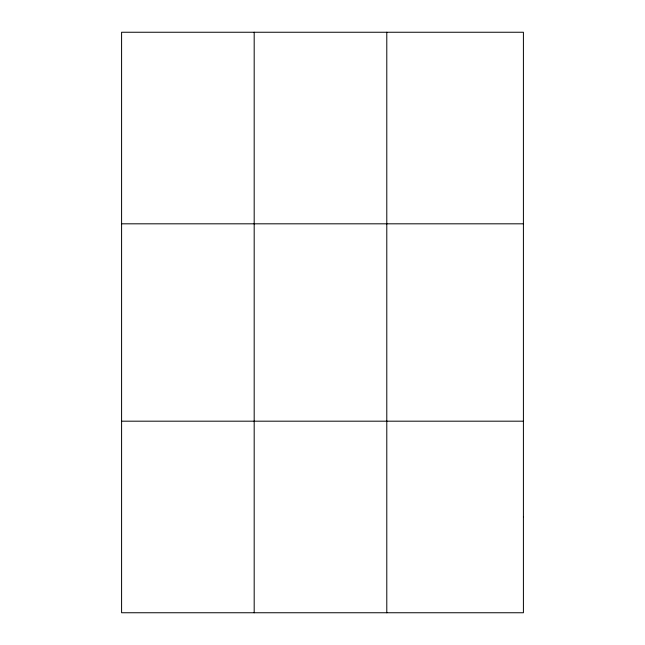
<?xml version="1.0" encoding="UTF-8"?>
<svg xmlns="http://www.w3.org/2000/svg" width="645" height="645" viewBox="0 0 645 645"><rect width="100%" height="100%" fill="white"/><g stroke="black" fill="none" stroke-linecap="round" stroke-linejoin="round"><path stroke-width="0.97" d="M254.186 612.75L254.186 32.25M386.79 612.75L386.79 32.25M121.591 223.815L523.409 223.815M121.591 421.185L523.409 421.185M523.409 516.968L523.409 612.75L121.591 612.75L121.591 32.25L523.409 32.25L523.409 516.968"/></g></svg>
